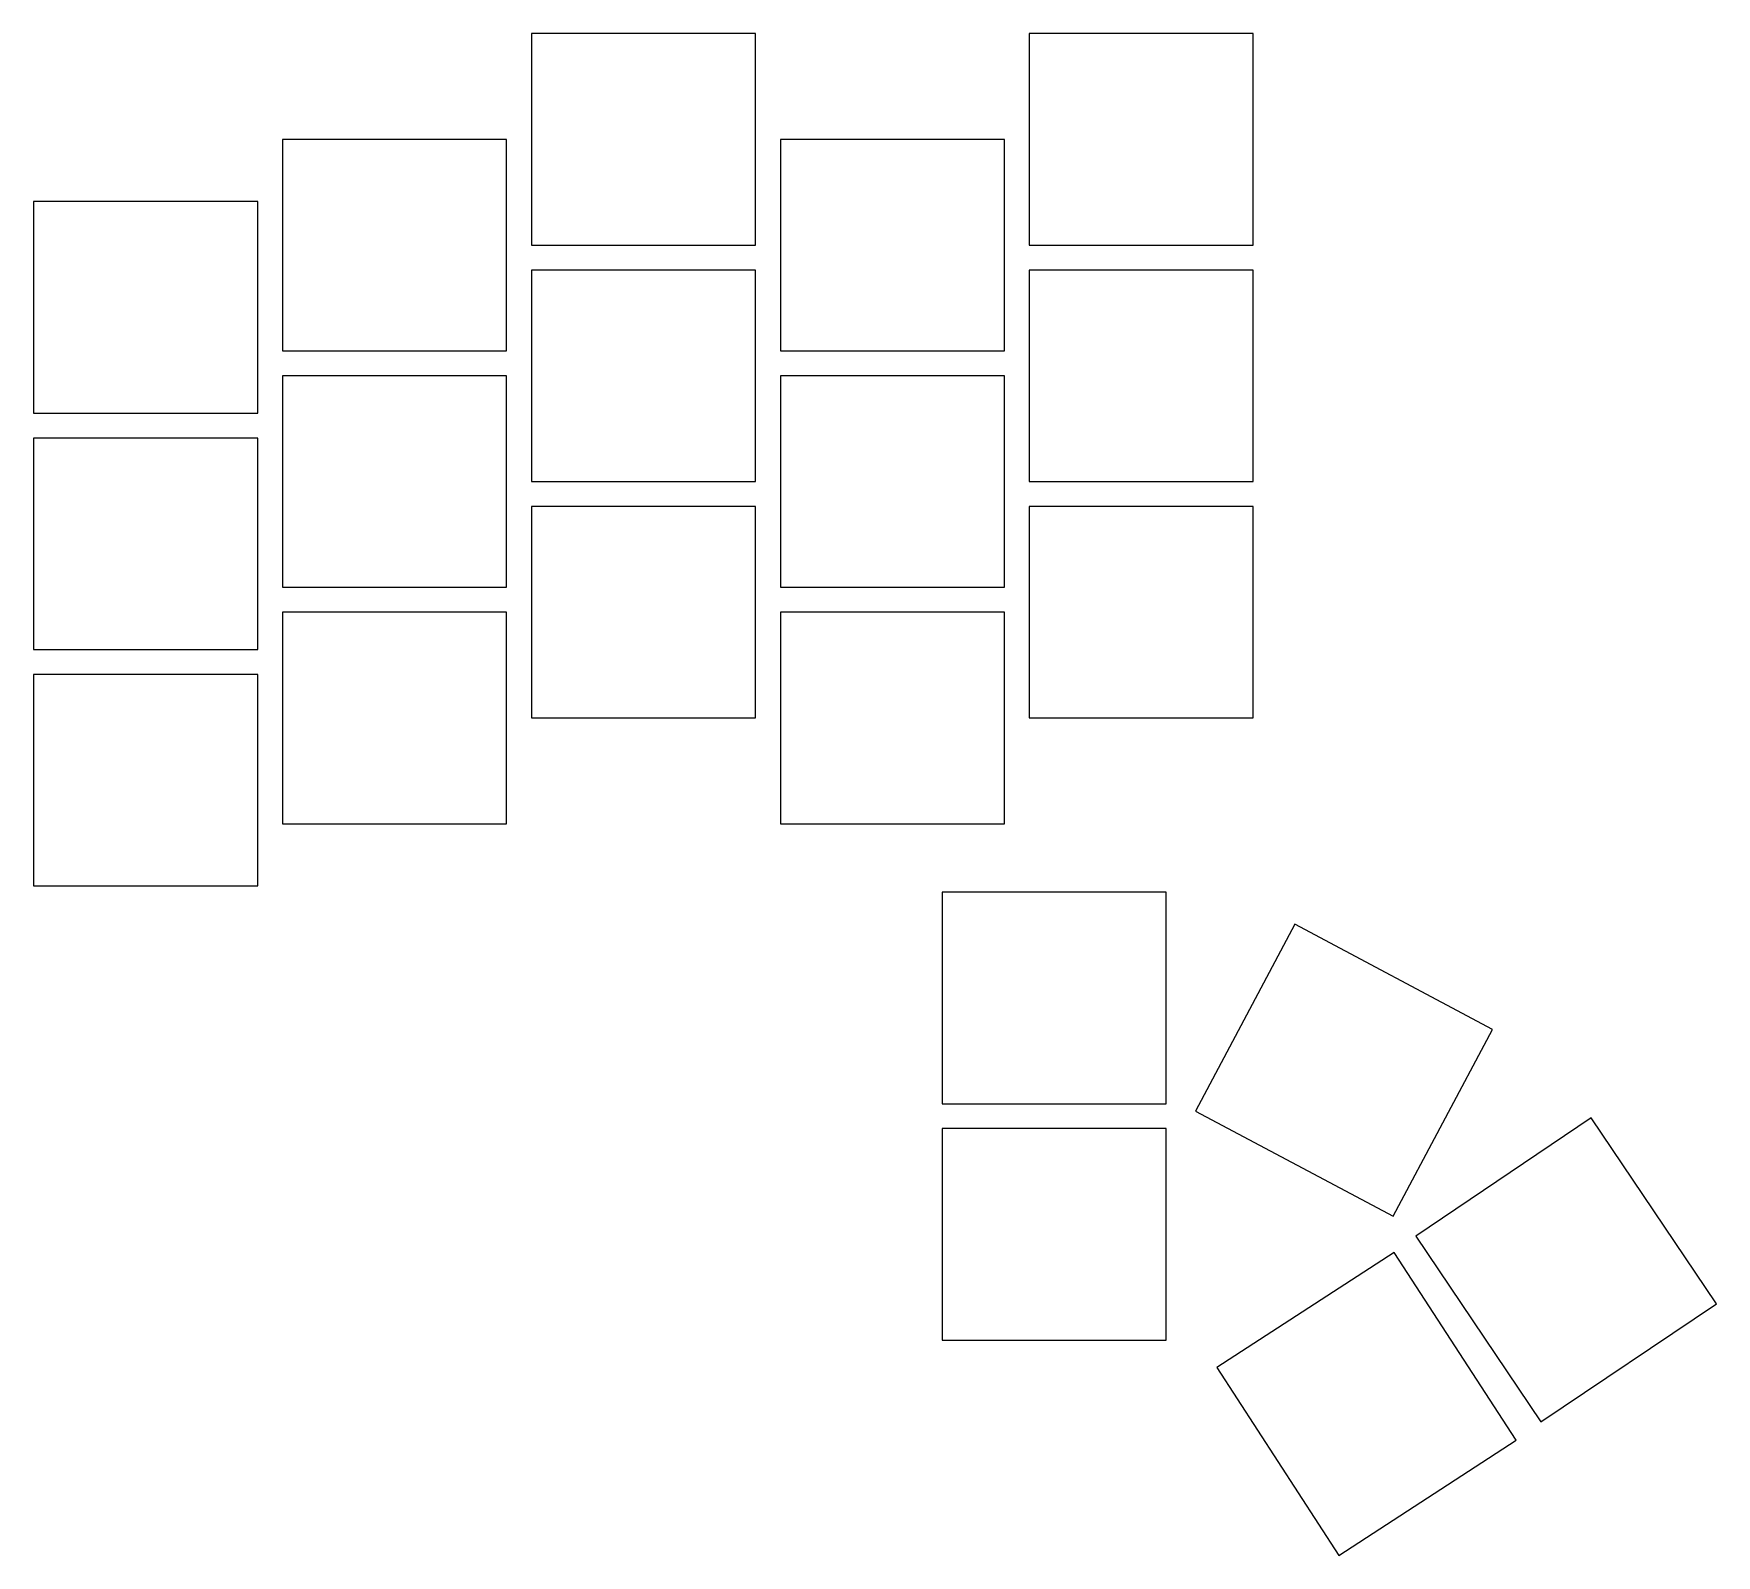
# Model space of a CAD drawing. Header units: millimetres. Extents: x 91 to 226, y -262 to -140.
import ezdxf

# ---------------------------------------------------------------- set-up
doc = ezdxf.new("R2010")
doc.units = ezdxf.units.MM

msp = doc.modelspace()

# ---------------------------------------------------------------- linework, layer by layer
for p, q in [((149, -140), (131, -140)), ((131, -140), (131, -157)), ((149, -157), (149, -140)), ((189, -140), (171, -140)), ((171, -140), (171, -157)), ((189, -157), (189, -140)), ((129, -148.5), (111, -148.5)), ((111, -148.5), (111, -165.5)), ((129, -165.5), (129, -148.5)), ((169, -148.5), (151, -148.5)), ((151, -148.5), (151, -165.5)), ((169, -165.5), (169, -148.5)), ((109, -153.5), (91, -153.5)), ((91, -153.5), (91, -170.5)), ((109, -170.5), (109, -153.5)), ((131, -157), (149, -157)), ((171, -157), (189, -157)), ((149, -159), (131, -159)), ((131, -159), (131, -176)), ((149, -176), (149, -159)), ((189, -159), (171, -159)), ((171, -159), (171, -176)), ((189, -176), (189, -159)), ((111, -165.5), (129, -165.5)), ((151, -165.5), (169, -165.5)), ((129, -167.5), (111, -167.5)), ((111, -167.5), (111, -184.5)), ((129, -184.5), (129, -167.5)), ((169, -167.5), (151, -167.5)), ((151, -167.5), (151, -184.5)), ((169, -184.5), (169, -167.5)), ((91, -170.5), (109, -170.5)), ((109, -172.5), (91, -172.5)), ((91, -172.5), (91, -189.5)), ((109, -189.5), (109, -172.5)), ((131, -176), (149, -176)), ((171, -176), (189, -176)), ((149, -178), (131, -178)), ((131, -178), (131, -195)), ((149, -195), (149, -178)), ((189, -178), (171, -178)), ((171, -178), (171, -195)), ((189, -195), (189, -178)), ((111, -184.5), (129, -184.5)), ((151, -184.5), (169, -184.5)), ((129, -186.5), (111, -186.5)), ((111, -186.5), (111, -203.5)), ((129, -203.5), (129, -186.5)), ((169, -186.5), (151, -186.5)), ((151, -186.5), (151, -203.5)), ((169, -203.5), (169, -186.5)), ((91, -189.5), (109, -189.5)), ((109, -191.5), (91, -191.5)), ((91, -191.5), (91, -208.5)), ((109, -208.5), (109, -191.5)), ((131, -195), (149, -195)), ((171, -195), (189, -195)), ((111, -203.5), (129, -203.5)), ((151, -203.5), (169, -203.5)), ((91, -208.5), (109, -208.5)), ((182, -209), (164, -209)), ((164, -209), (164, -226)), ((182, -226), (182, -209)), ((192.33, -211.58), (184.35, -226.59)), ((208.23, -220.03), (192.33, -211.58)), ((200.25, -235.04), (208.23, -220.03)), ((164, -226), (182, -226)), ((184.35, -226.59), (200.25, -235.04)), ((182, -228), (164, -228)), ((164, -228), (164, -245)), ((182, -245), (182, -228)), ((216.14, -227.15), (202.05, -236.66)), ((226.21, -242.08), (216.14, -227.15)), ((200.32, -237.95), (186.06, -247.2)), ((210.12, -253.04), (200.32, -237.95)), ((202.05, -236.66), (212.11, -251.58)), ((212.11, -251.58), (226.21, -242.08)), ((164, -245), (182, -245)), ((186.06, -247.2), (195.86, -262.3)), ((195.86, -262.3), (210.12, -253.04))]:
    msp.add_line(p, q)

doc.saveas('drawing.dxf')
